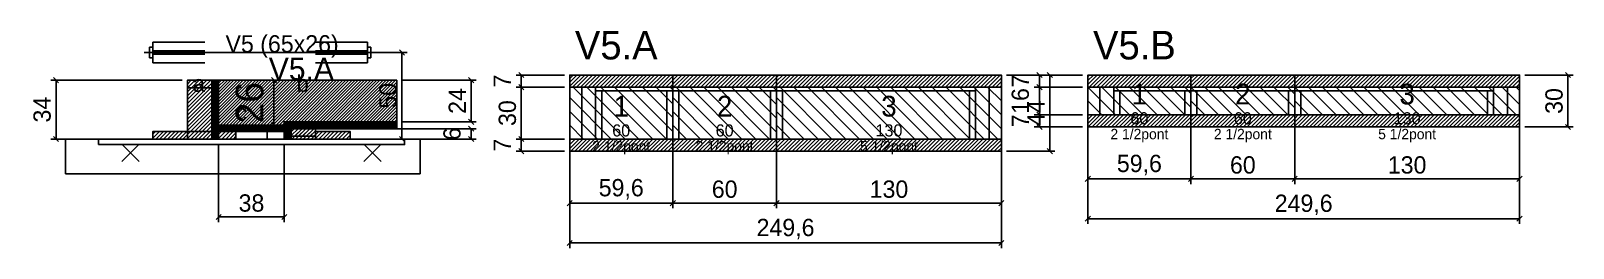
# Model space of a CAD drawing. Extents: x -69 to 823, y -93 to 32.
import ezdxf
from ezdxf.enums import TextEntityAlignment as Align

# ---------------------------------------------------------------- set-up
doc = ezdxf.new("R2010")
doc.units = 0
for name, color, linetype in [('5', 5, 'Continuous'), ('barrote', 126, 'Continuous'), ('CONCRETO', 251, 'Continuous'), ('COTA', 241, 'Continuous'), ('Cota Seção (2x)', 241, 'Continuous'), ('detalhes', 7, 'Continuous'), ('Hachura', 251, 'Continuous'), ('Madeira', 126, 'Continuous'), ('NOMENCLATURA', 7, 'Continuous'), ('Painéis', 200, 'Continuous'), ('presilha', 224, 'Continuous'), ('Reaproveitamento', 30, 'Continuous'), ('SARR_2.2x7', 40, 'Continuous'), ('SARR_3.5x7', 81, 'Continuous'), ('SCO-___-LAJ', 224, 'Continuous'), ('TENSOR', 224, 'Continuous'), ('texto', 7, 'Continuous'), ('Texto Seção', 7, 'Continuous')]:
    doc.layers.add(name, color=color, linetype=linetype)
doc.dimstyles.new('PAINEL', dxfattribs={"dimtxt": 10, "dimasz": 3, "dimexe": 3, "dimexo": 3, "dimgap": 3, "dimtad": 1, "dimblk": 'OBLIQUE', "dimblk1": 'OBLIQUE', "dimcen": 2.5, "dimclrd": 4, "dimclre": 4, "dimclrt": 240, "dimazin": 3, "dimtfac": 1, "dimtmove": 0, "dimatfit": 3})
doc.dimstyles.new('SECAO2X', dxfattribs={"dimtxt": 16, "dimasz": 3, "dimexe": 3, "dimexo": 3, "dimgap": 3, "dimtad": 1, "dimblk": 'OBLIQUE', "dimblk1": 'OBLIQUE', "dimcen": 2.5, "dimclrd": 4, "dimclre": 4, "dimclrt": 240, "dimazin": 3, "dimtfac": 1, "dimtmove": 0, "dimatfit": 3})

# ---------------------------------------------------------------- blocks, each defined once
blk = doc.blocks.new('_OBLIQUE')
at = {"color": 0, "linetype": 'BYBLOCK'}
blk.add_line((-0.5, -0.5), (0.5, 0.5), dxfattribs=at)

msp = doc.modelspace()

# ---------------------------------------------------------------- hatches: boundary and pattern name
at = {"layer": 'COTA'}
h = msp.add_hatch(dxfattribs=at)
h.set_pattern_fill('ANSI31', scale=0.4)
h.paths.add_polyline_path([(40, -22), (40, 4), (143, 4), (143, -20), (78, -20), (78, -22)])
h = msp.add_hatch(dxfattribs=at)
h.set_pattern_fill('ANSI31', scale=0.5)
h.paths.add_polyline_path([(243, 0), (302.6, 0), (302.6, 7), (243, 7)])
h = msp.add_hatch(dxfattribs=at)
h.set_pattern_fill('ANSI31', scale=0.5)
h.paths.add_polyline_path([(302.6, 0), (362.6, 0), (362.6, 7), (302.6, 7)])
h = msp.add_hatch(dxfattribs=at)
h.set_pattern_fill('ANSI31', scale=0.5)
h.paths.add_polyline_path([(362.6, 0), (492.6, 0), (492.6, 7), (362.6, 7)])
h = msp.add_hatch(dxfattribs=at)
h.set_pattern_fill('ANSI31', scale=0.5)
h.paths.add_polyline_path([(542.6, 0), (602.2, 0), (602.2, 7), (542.6, 7)])
h = msp.add_hatch(dxfattribs=at)
h.set_pattern_fill('ANSI31', scale=0.5)
h.paths.add_polyline_path([(602.2, 0), (662.2, 0), (662.2, 7), (602.2, 7)])
h = msp.add_hatch(dxfattribs=at)
h.set_pattern_fill('ANSI31', scale=0.5)
h.paths.add_polyline_path([(662.2, 0), (792.2, 0), (792.2, 7), (662.2, 7)])
h = msp.add_hatch(dxfattribs=at)
h.set_pattern_fill('ANSI31', scale=0.5)
h.paths.add_polyline_path([(542.6, -23), (602.2, -23), (602.2, -16), (542.6, -16)])
h = msp.add_hatch(dxfattribs=at)
h.set_pattern_fill('ANSI31', scale=0.5)
h.paths.add_polyline_path([(602.2, -23), (662.2, -23), (662.2, -16), (602.2, -16)])
h = msp.add_hatch(dxfattribs=at)
h.set_pattern_fill('ANSI31', scale=0.5)
h.paths.add_polyline_path([(662.2, -23), (792.2, -23), (792.2, -16), (662.2, -16)])
h = msp.add_hatch(dxfattribs=at)
h.set_pattern_fill('ANSI31', scale=0.5)
h.paths.add_polyline_path([(243, -37), (302.6, -37), (302.6, -30), (243, -30)])
h = msp.add_hatch(dxfattribs=at)
h.set_pattern_fill('ANSI31', scale=0.5)
h.paths.add_polyline_path([(302.6, -37), (362.6, -37), (362.6, -30), (302.6, -30)])
h = msp.add_hatch(dxfattribs=at)
h.set_pattern_fill('ANSI31', scale=0.5)
h.paths.add_polyline_path([(362.6, -37), (492.6, -37), (492.6, -30), (362.6, -30)])
at = {"layer": 'Hachura'}
h = msp.add_hatch(dxfattribs=at)
h.set_pattern_fill('ANSI31', scale=0.5)
h.paths.add_polyline_path([(22, -30), (36, -30), (36, 4), (22, 4)])
h = msp.add_hatch(dxfattribs=at)
h.set_pattern_fill('ANSI31', scale=0.5)
h.paths.add_polyline_path([(22, -0.4), (36, -0.4), (36, 4), (22, 4)])
h = msp.add_hatch(dxfattribs=at)
h.set_pattern_fill('SOLID')
h.paths.add_polyline_path([(36, -30), (40, -30), (40, 4), (36, 4)])
h = msp.add_hatch(dxfattribs=at)
h.set_pattern_fill('ANSI31', scale=0.5)
h.paths.add_polyline_path([(2, -30), (22, -30), (22, -25.6), (2, -25.6)])
h = msp.add_hatch(dxfattribs=at)
h.set_pattern_fill('SOLID')
h.paths.add_polyline_path([(40, -25.6), (78, -25.6), (78, -22), (40, -22)])
h = msp.add_hatch(dxfattribs=at)
h.set_pattern_fill('ANSI31', scale=0.5)
h.paths.add_polyline_path([(40, -30), (50, -30), (50, -25.6), (40, -25.6)])
h = msp.add_hatch(dxfattribs=at)
h.set_pattern_fill('SOLID')
h.paths.add_polyline_path([(78, -24), (143, -24), (143, -20), (78, -20)])
h = msp.add_hatch(dxfattribs=at)
h.set_pattern_fill('SOLID')
h.paths.add_polyline_path([(78, -30), (82, -30), (82, -24), (78, -24)])
h = msp.add_hatch(dxfattribs=at)
h.set_pattern_fill('ANSI31', scale=0.5)
h.paths.add_polyline_path([(82, -30), (96, -30), (96, -24), (82, -24)])
h = msp.add_hatch(dxfattribs=at)
h.set_pattern_fill('ANSI31', scale=0.5)
h.paths.add_polyline_path([(82, -28.4), (96, -28.4), (96, -24), (82, -24)])
h = msp.add_hatch(dxfattribs=at)
h.set_pattern_fill('ANSI31', scale=0.5)
h.paths.add_polyline_path([(96, -30), (116, -30), (116, -25.6), (96, -25.6)])

# ---------------------------------------------------------------- linework, layer by layer
for p, q in [((0, 23), (0, 17)), ((2, 23), (0, 23)), ((2, 26), (32, 26)), ((2, 26), (2, 14)), ((2, 21), (32, 21)), ((2, 19), (32, 19)), ((96, 26), (126, 26)), ((96, 21), (126, 21)), ((96, 19), (126, 19)), ((126, 26), (126, 14)), ((126, 23), (128, 23)), ((128, 23), (128, 17)), ((2, 17), (0, 17)), ((2, 14), (32, 14)), ((96, 14), (126, 14)), ((126, 17), (128, 17))]:
    msp.add_line(p, q)
at = {"layer": 'barrote'}
msp.add_lwpolyline([(-48.5, -50), (156.5, -50), (156.5, -30), (-48.5, -30)], close=True, dxfattribs=at)
at = {"layer": 'CONCRETO'}
msp.add_lwpolyline([(40, -22), (40, 4), (143, 4), (143, -20), (78, -20), (78, -22)], close=True, dxfattribs=at)
at = {"layer": 'Madeira'}
for points in [[(22, -30), (36, -30), (36, 4), (22, 4)], [(22, -0.4), (36, -0.4), (36, 4), (22, 4)], [(2, -30), (22, -30), (22, -25.6), (2, -25.6)], [(22, -30), (36, -30), (36, -25.6), (22, -25.6)], [(40, -30), (50, -30), (50, -25.6), (40, -25.6)], [(68, -30), (78, -30), (78, -25.6), (68, -25.6)], [(82, -30), (96, -30), (96, -24), (82, -24)], [(82, -28.4), (96, -28.4), (96, -24), (82, -24)], [(96, -30), (116, -30), (116, -25.6), (96, -25.6)]]:
    msp.add_lwpolyline(points, close=True, dxfattribs=at)
at = {"layer": 'Painéis'}
for p, q in [((243, 0), (302.6, 0)), ((243, -30), (243, 0)), ((302.6, -30), (302.6, 0)), ((302.6, -30), (302.6, 0)), ((302.6, 0), (362.6, 0)), ((302.6, -30), (302.6, 0)), ((362.6, -30), (362.6, 0)), ((362.6, -30), (362.6, 0)), ((362.6, 0), (492.6, 0)), ((362.6, -30), (362.6, 0)), ((492.6, -30), (492.6, 0)), ((542.6, 0), (602.2, 0)), ((542.6, -16), (542.6, 0)), ((602.2, -16), (602.2, 0)), ((602.2, -16), (602.2, 0)), ((602.2, 0), (662.2, 0)), ((602.2, -16), (602.2, 0)), ((662.2, -16), (662.2, 0)), ((662.2, -16), (662.2, 0)), ((662.2, 0), (792.2, 0)), ((662.2, -16), (662.2, 0)), ((792.2, -16), (792.2, 0)), ((542.6, -16), (602.2, -16)), ((602.2, -16), (662.2, -16)), ((662.2, -16), (792.2, -16)), ((243, -30), (302.6, -30)), ((302.6, -30), (362.6, -30)), ((362.6, -30), (492.6, -30))]:
    msp.add_line(p, q, dxfattribs=at)
for points in [[(36, -30), (40, -30), (40, 4), (36, 4)], [(40, -25.6), (78, -25.6), (78, -22), (40, -22)], [(78, -24), (143, -24), (143, -20), (78, -20)], [(78, -30), (82, -30), (82, -24), (78, -24)]]:
    msp.add_lwpolyline(points, close=True, dxfattribs=at)
at = {"layer": 'presilha'}
for p, q in [((-16, -43), (-6, -33)), ((-16, -33), (-6, -43)), ((124, -43), (134, -33)), ((124, -33), (134, -43))]:
    msp.add_line(p, q, dxfattribs=at)
at = {"layer": 'Reaproveitamento', "color": 30}
for p, q in [((275, -30), (245, 0)), ((283, -30), (253, 0)), ((291, -30), (261, 0)), ((299, -30), (269, 0)), ((302.6, -25.6), (277, 0)), ((302.6, -17.6), (285, 0)), ((302.6, -9.6), (293, 0)), ((302.6, -1.6), (301, 0)), ((334.6, -30), (304.6, 0)), ((342.6, -30), (312.6, 0)), ((350.6, -30), (320.6, 0)), ((358.6, -30), (328.6, 0)), ((362.6, -26), (336.6, 0)), ((362.6, -18), (344.6, 0)), ((362.6, -10), (352.6, 0)), ((362.6, -2), (360.6, 0)), ((394.6, -30), (364.6, 0)), ((402.6, -30), (372.6, 0)), ((410.6, -30), (380.6, 0)), ((418.6, -30), (388.6, 0)), ((426.6, -30), (396.6, 0)), ((434.6, -30), (404.6, 0)), ((442.6, -30), (412.6, 0)), ((450.6, -30), (420.6, 0)), ((458.6, -30), (428.6, 0)), ((466.6, -30), (436.6, 0)), ((474.6, -30), (444.6, 0)), ((482.6, -30), (452.6, 0)), ((490.6, -30), (460.6, 0)), ((492.6, -24), (468.6, 0)), ((492.6, -16), (476.6, 0)), ((492.6, -8), (484.6, 0)), ((492.6, 0), (492.6, 0)), ((558.6, -16), (542.6, 0)), ((566.6, -16), (550.6, 0)), ((574.6, -16), (558.6, 0)), ((582.6, -16), (566.6, 0)), ((590.6, -16), (574.6, 0)), ((598.6, -16), (582.6, 0)), ((602.2, -11.6), (590.6, 0)), ((602.2, -3.6), (598.6, 0)), ((618.2, -16), (602.2, 0)), ((626.2, -16), (610.2, 0)), ((634.2, -16), (618.2, 0)), ((642.2, -16), (626.2, 0)), ((650.2, -16), (634.2, 0)), ((658.2, -16), (642.2, 0)), ((662.2, -12), (650.2, 0)), ((662.2, -4), (658.2, 0)), ((678.2, -16), (662.2, 0)), ((686.2, -16), (670.2, 0)), ((694.2, -16), (678.2, 0)), ((702.2, -16), (686.2, 0)), ((710.2, -16), (694.2, 0)), ((718.2, -16), (702.2, 0)), ((726.2, -16), (710.2, 0)), ((734.2, -16), (718.2, 0)), ((742.2, -16), (726.2, 0)), ((750.2, -16), (734.2, 0)), ((758.2, -16), (742.2, 0)), ((766.2, -16), (750.2, 0)), ((774.2, -16), (758.2, 0)), ((782.2, -16), (766.2, 0)), ((790.2, -16), (774.2, 0)), ((792.2, -10), (782.2, 0)), ((792.2, -2), (790.2, 0)), ((267, -30), (243, -6)), ((326.6, -30), (302.6, -6)), ((386.6, -30), (362.6, -6)), ((550.6, -16), (542.6, -8)), ((610.2, -16), (602.2, -8)), ((670.2, -16), (662.2, -8)), ((259, -30), (243, -14)), ((318.6, -30), (302.6, -14)), ((378.6, -30), (362.6, -14)), ((542.6, -16), (542.6, -16)), ((602.2, -16), (602.2, -16)), ((662.2, -16), (662.2, -16)), ((251, -30), (243, -22)), ((310.6, -30), (302.6, -22)), ((370.6, -30), (362.6, -22)), ((243, -30), (243, -30)), ((302.6, -30), (302.6, -30)), ((362.6, -30), (362.6, -30))]:
    msp.add_line(p, q, dxfattribs=at)
at = {"layer": 'SARR_2.2x7'}
for p, q in [((250, -30), (250, 0)), ((485.6, -30), (485.6, 0)), ((549.6, -16), (549.6, 0)), ((785.2, -16), (785.2, 0)), ((258, -2.2), (302.6, -2.2)), ((302.6, -2.2), (362.6, -2.2)), ((362.6, -2.2), (477.6, -2.2)), ((557.6, -2.2), (602.2, -2.2)), ((602.2, -2.2), (662.2, -2.2)), ((662.2, -2.2), (777.2, -2.2))]:
    msp.add_line(p, q, dxfattribs=at)
at = {"layer": 'SARR_3.5x7'}
for p, q in [((258, -30), (258, 0)), ((302.6, -30), (302.6, 0)), ((302.6, -30), (302.6, 0)), ((362.6, -30), (362.6, 0)), ((362.6, -30), (362.6, 0)), ((477.6, -30), (477.6, 0)), ((557.6, -16), (557.6, 0)), ((602.2, -16), (602.2, 0)), ((602.2, -16), (602.2, 0)), ((662.2, -16), (662.2, 0)), ((662.2, -16), (662.2, 0)), ((777.2, -16), (777.2, 0)), ((261.5, -30), (261.5, -2.2)), ((299.1, -30), (299.1, -2.2)), ((306.1, -30), (306.1, -2.2)), ((359.1, -30), (359.1, -2.2)), ((366.1, -30), (366.1, -2.2)), ((474.1, -30), (474.1, -2.2)), ((561.1, -16), (561.1, -2.2)), ((598.7, -16), (598.7, -2.2)), ((605.7, -16), (605.7, -2.2)), ((658.7, -16), (658.7, -2.2)), ((665.7, -16), (665.7, -2.2)), ((773.7, -16), (773.7, -2.2)), ((557.6, -16), (561.1, -16)), ((598.7, -16), (602.2, -16)), ((602.2, -16), (605.7, -16)), ((658.7, -16), (662.2, -16)), ((662.2, -16), (665.7, -16)), ((773.7, -16), (777.2, -16)), ((258, -30), (261.5, -30)), ((299.1, -30), (302.6, -30)), ((302.6, -30), (306.1, -30)), ((359.1, -30), (362.6, -30)), ((362.6, -30), (366.1, -30)), ((474.1, -30), (477.6, -30))]:
    msp.add_line(p, q, dxfattribs=at)
at = {"layer": 'SCO-___-LAJ'}
for points in [[(243, 0), (302.6, 0), (302.6, 7), (243, 7)], [(302.6, 0), (362.6, 0), (362.6, 7), (302.6, 7)], [(362.6, 0), (492.6, 0), (492.6, 7), (362.6, 7)], [(542.6, 0), (602.2, 0), (602.2, 7), (542.6, 7)], [(602.2, 0), (662.2, 0), (662.2, 7), (602.2, 7)], [(662.2, 0), (792.2, 0), (792.2, 7), (662.2, 7)], [(542.6, -23), (602.2, -23), (602.2, -16), (542.6, -16)], [(602.2, -23), (662.2, -23), (662.2, -16), (602.2, -16)], [(662.2, -23), (792.2, -23), (792.2, -16), (662.2, -16)], [(-29.5, -33.2), (147.5, -33.2), (147.5, -30), (-29.5, -30)], [(243, -37), (302.6, -37), (302.6, -30), (243, -30)], [(302.6, -37), (362.6, -37), (362.6, -30), (302.6, -30)], [(362.6, -37), (492.6, -37), (492.6, -30), (362.6, -30)]]:
    msp.add_lwpolyline(points, close=True, dxfattribs=at)
at = {"layer": 'TENSOR'}
msp.add_line((-3, 20), (141, 20), dxfattribs=at)

# ---------------------------------------------------------------- texts
at = {"layer": '5'}
for s, height, p in [('1', 12, (572.4, -4)), ('2', 12, (632.2, -4)), ('3', 12, (727.2, -4)), ('1', 12, (272.8, -11)), ('2', 12, (332.6, -11)), ('3', 12, (427.6, -11)), ('60', 7, (572.4, -18)), ('60', 7, (632.2, -18)), ('130', 7, (727.2, -18)), ('60', 7, (272.8, -25)), ('60', 7, (332.6, -25)), ('130', 7, (427.6, -25))]:
    msp.add_text(s, height=height, dxfattribs=at).set_placement(p, align=Align.MIDDLE_CENTER)
at = {"layer": 'detalhes'}
for s, p in [('a', (25, -2.7)), ('b', (85, -2.7)), ('c', (50, -19.5))]:
    msp.add_text(s, height=9.6, dxfattribs=at).set_placement(p)
at = {"layer": 'NOMENCLATURA'}
for s, p in [('V5.A', (246, 16)), ('V5.B', (545.6, 16))]:
    msp.add_text(s, height=16.5, dxfattribs=at).set_placement(p)
at = {"layer": 'texto', "char_height": 6, "attachment_point": 5}
for s, insert in [('2 1/2pont', (572.4, -28)), ('2 1/2pont', (632.2, -28)), ('5 1/2pont', (727.2, -28)), ('2 1/2pont', (272.8, -35)), ('2 1/2pont', (332.6, -35)), ('5 1/2pont', (427.6, -35))]:
    msp.add_mtext(s, dxfattribs=dict(at, insert=insert))
at = {"layer": 'Texto Seção'}
for s, height, p in [('V5 (65x26)', 10, (44, 20)), ('V5.A', 13, (69, 4))]:
    msp.add_text(s, height=height, dxfattribs=at).set_placement(p)

# ---------------------------------------------------------------- dimensions: what is measured, and where the dimension line sits
at = {"layer": 'COTA'}
for base, p1, p2 in [((146, -30), (96, -30), (96, 20)), ((-54, -30), (2, -30), (22, 4)), ((186, -20), (143, -20), (143, 4)), ((215, 0), (243, 0), (243, 7)), ((215, -30), (243, -30), (243, 0)), ((520.6, -37), (492.6, -37), (492.6, 7)), ((514.6, 0), (542.6, 0), (542.6, 7)), ((514.6, -16), (542.6, -16), (542.6, 0)), ((820.2, -23), (792.2, -23), (792.2, 7)), ((514.6, -23), (542.6, -23), (542.6, -16)), ((186, -30), (96, -30), (96, -24)), ((215, -37), (243, -37), (243, -30))]:
    msp.add_linear_dim(base=base, p1=p1, p2=p2, angle=90, dimstyle='PAINEL', dxfattribs=at).render()
for base, p1, p2 in [((542.6, -53), (542.6, -16), (602.2, -16)), ((542.6, -76), (542.6, -16), (792.2, -16)), ((602.2, -53), (602.2, -16), (662.2, -16)), ((662.2, -53), (662.2, -16), (792.2, -16)), ((40, -75), (40, -30), (78, -30)), ((243, -67), (243, -30), (302.6, -30)), ((243, -90), (243, -30), (492.6, -30)), ((302.6, -67), (302.6, -30), (362.6, -30)), ((362.6, -67), (362.6, -30), (492.6, -30))]:
    msp.add_linear_dim(base=base, p1=p1, p2=p2, dimstyle='PAINEL', dxfattribs=at).render()
at = {"layer": 'Cota Seção (2x)'}
msp.add_linear_dim(base=(72, -22), p1=(40, -22), p2=(40, 4), angle=90, dimstyle='SECAO2X', dxfattribs=at).render()

doc.saveas('drawing.dxf')
